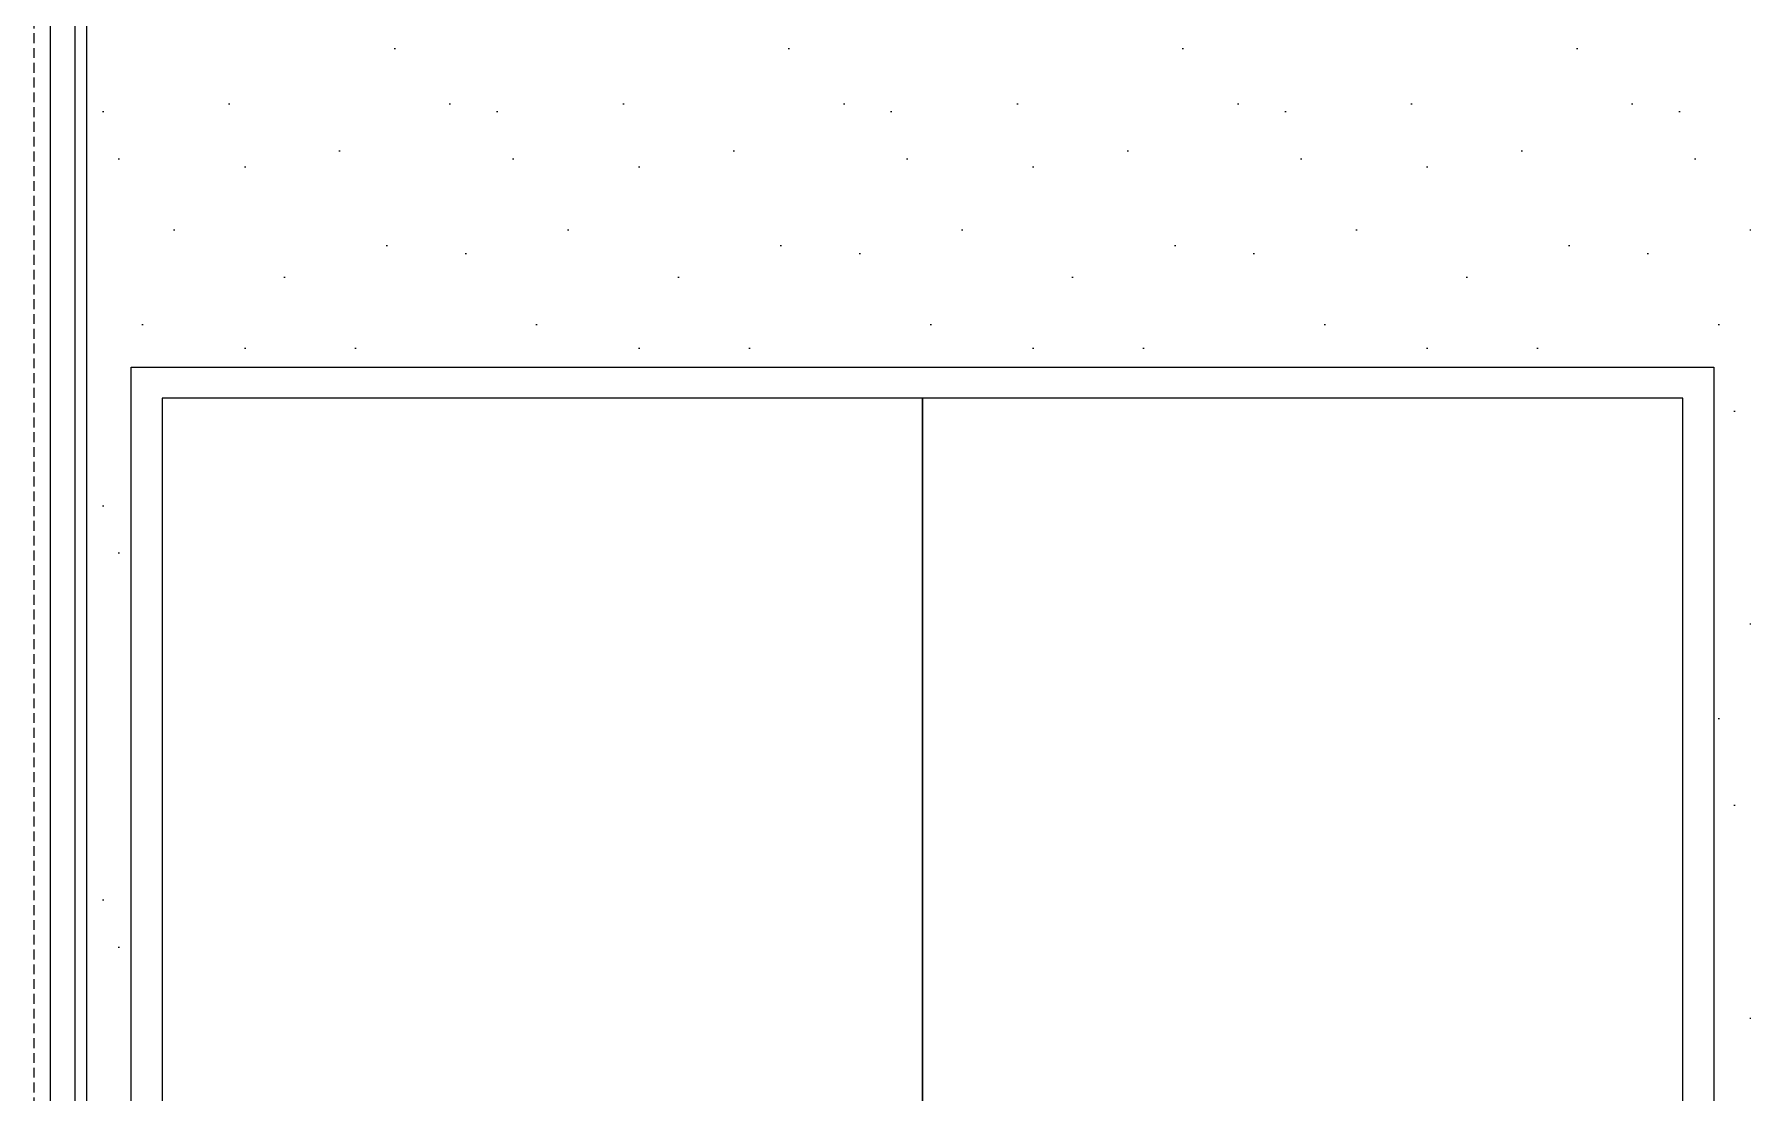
# Model space of a CAD drawing. Header units: millimetres. Extents: x -100 to 224448, y 0 to 22177.
# Drawn here: x 80196 to 82398, y 18050 to 19414 of the extents above; entities that cross this region are included whole.
import ezdxf

# ---------------------------------------------------------------- set-up
doc = ezdxf.new("R2010")
doc.units = ezdxf.units.MM
doc.linetypes.add('DASHED', pattern=[19.05, 12.7, -6.35])
doc.layers.get('0').update_dxf_attribs({"true_color": 0xdfdfdf})
for name, color, linetype in [('Background_0', 7, 'Continuous'), ('Background_DOOR_FRAME', 253, 'Continuous'), ('Background_DOOR_PANEL', 255, 'Continuous'), ('Elevation_Plaster_ Cement', 7, 'Continuous'), ('Viewport border', 7, 'Continuous')]:
    doc.layers.add(name, color=color, linetype=linetype)
doc.layers.add('Background_Plaster_ Cement', color=7, linetype='Continuous', lineweight=9)

# ---------------------------------------------------------------- blocks, each defined once
blk = doc.blocks.new("AA'__section__..%5CMainBuilding.dwg", base_point=(4426.8, -9050, 0))
at = {"layer": 'Elevation_Plaster_ Cement'}
h = blk.add_hatch(dxfattribs=at)
h.set_pattern_fill('DOTS2', color=256, scale=20, style=0)
h.paths.add_polyline_path([(13278.1, 9935), (13278.1, 7800), (14174.2, 7800), (14268.3, 8030), (14268.8, 8031.3), (14272.6, 8040.9), (14296.6, 8102.2), (14296.7, 8102.4), (14296.7, 8102.5, -0.269538), (14298.5, 8103.9), (14324.1, 8166.5), (14322.2, 8166.5), (14322.3, 8171), (14322.5, 8171), (14322.5, 8171.5), (14063, 8542.1), (14063, 8548.2), (14598.4, 8160.1), (14598.4, 8154.2), (14525.3, 8161.8), (14525.1, 8157.3), (14523.2, 8157.4), (14641, 7800), (14908.5, 7800), (14908.5, 8372.3), (14908.5, 8410), (14908.5, 8470), (14758.5, 8470), (14758.5, 8490), (16258.5, 8490), (16258.5, 8470), (16108.5, 8470), (16108.5, 8410), (16108.5, 8372.3), (16108.5, 7800), (16375.9, 7800), (16493.8, 8157.4), (16491.8, 8157.3), (16491.6, 8161.8), (16418.5, 8154.2), (16418.5, 8160.1), (16954, 8548.2), (16954, 8542.1), (16694.5, 8171.5), (16694.5, 8171), (16694.7, 8171), (16694.8, 8166.5), (16692.8, 8166.5), (16718.4, 8103.9, -0.269538), (16720.3, 8102.5), (16720.4, 8102.2), (16744.4, 8040.9), (16748.1, 8031.3), (16748.6, 8030), (16842.7, 7800), (20835.9, 7800), (20835.9, 11801.6), (11180.9, 10946.9), (11180.9, 8548.1), (11238.1, 8542.1), (11238.1, 9935)])
h = blk.add_hatch(dxfattribs=at)
h.set_pattern_fill('DOTS2', color=256, scale=20, style=0)
h.paths.add_polyline_path([(11180.9, 8548.1), (11180.9, 10946.9), (11165.9, 10945.6), (11165.9, 8548.2)])
at = {"linetype": 'DASHED', "extrusion": (0, 1, 1.06547e-32)}
blk.add_line((11112.9, 7800), (11112.9, 10944.3), dxfattribs=at)
at = {"layer": 'Background_0', "extrusion": (0, 1, 1.06547e-32)}
for p, q in [((11133.9, 7800), (11133.9, 11252.3)), ((11165.9, 7800), (11165.9, 11255.1)), ((11180.9, 8548.1), (11180.9, 10946.9))]:
    blk.add_line(p, q, dxfattribs=at)
at = {"layer": 'Background_DOOR_FRAME', "extrusion": (0, 1, 1.06547e-32)}
for p, q in [((11238.1, 9935), (13278.1, 9935)), ((11238.1, 8542.1), (11238.1, 9935)), ((13278.1, 9935), (13278.1, 7800)), ((13238.1, 9895), (11278.1, 9895)), ((11278.1, 9895), (11278.1, 8523.5)), ((13238.1, 7800), (13238.1, 9895))]:
    blk.add_line(p, q, dxfattribs=at)
at = {"layer": 'Background_DOOR_PANEL', "extrusion": (0, 1, 1.06547e-32)}
for p, q in [((12258.1, 8490), (12258.1, 9895)), ((12258.1, 9895), (12258.1, 8490))]:
    blk.add_line(p, q, dxfattribs=at)
at = {"layer": 'Background_Plaster_ Cement', "extrusion": (0, 1, 1.06547e-32)}
for p, q in [((11238.1, 8542.1), (11238.1, 9935)), ((11238.1, 9935), (13278.1, 9935)), ((13278.1, 9935), (13278.1, 7800))]:
    blk.add_line(p, q, dxfattribs=at)

msp = doc.modelspace()

# ---------------------------------------------------------------- block references
at = {"layer": 'Viewport border'}
msp.add_blockref("AA'__section__..%5CMainBuilding.dwg", (73509.6, 0), dxfattribs=at)

doc.saveas('drawing.dxf')
